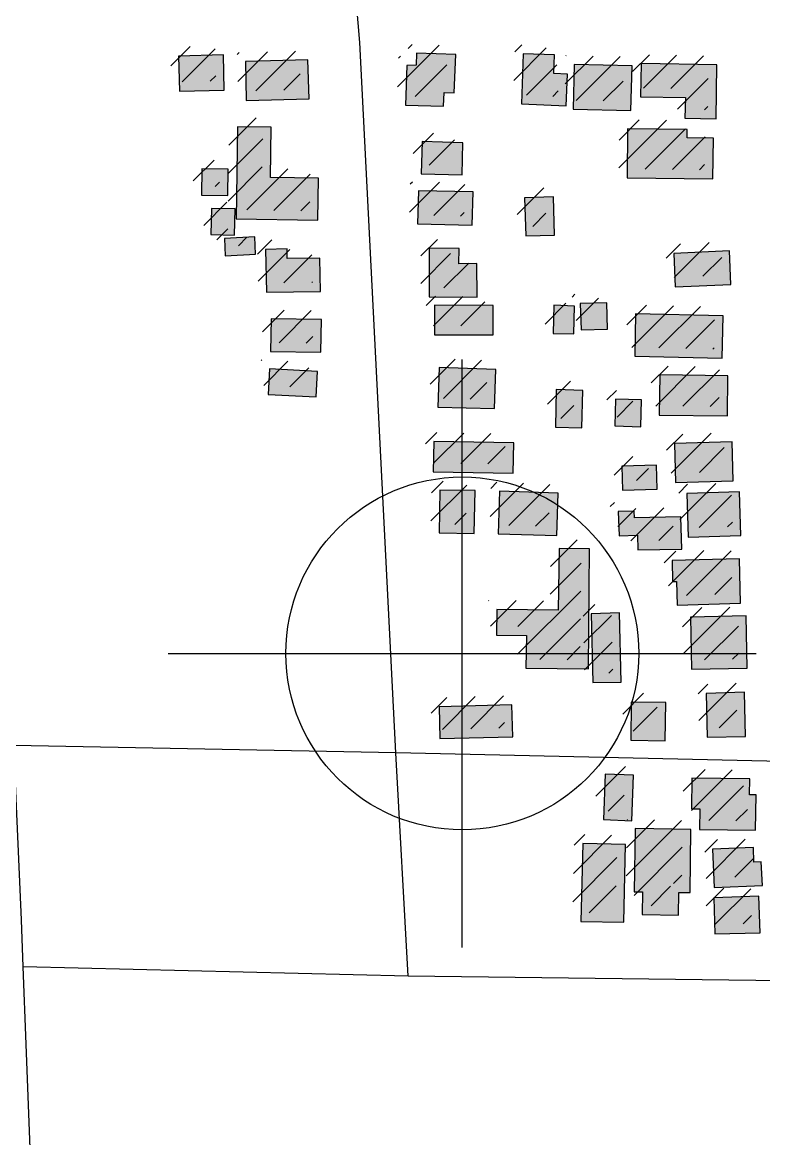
# Model space of a CAD drawing. Extents: x 6576311 to 6728256, y 2029764 to 2237541.
# Drawn here: x 6668462 to 6669067, y 2175469 to 2176380 of the extents above; entities that cross this region are included whole.
import ezdxf

# ---------------------------------------------------------------- set-up
doc = ezdxf.new("R2010")
doc.units = 21
doc.layers.add('BUILDINGS', color=9, linetype='Continuous')
doc.layers.add('CL_LOCAL', color=4, linetype='Continuous')

msp = doc.modelspace()

# ---------------------------------------------------------------- hatches: boundary and pattern name
at = {"layer": 'BUILDINGS_HATCH'}
for points in [[(6668626.26, 2176353.74), (6668589.67, 2176352.86), (6668590.36, 2176324.09), (6668626.94, 2176324.97)], [(6668806.49, 2176323.17), (6668814.72, 2176322.84), (6668816.01, 2176354.17), (6668783.95, 2176355.13), (6668783.71, 2176345.29), (6668776.05, 2176345.26), (6668774.77, 2176312.84), (6668805.97, 2176311.88)], [(6668906.09, 2176312.29), (6668907.12, 2176338.16), (6668896.06, 2176338.48), (6668896.56, 2176353.77), (6668871.03, 2176354.76), (6668869.5, 2176313.96)], [(6668696.18, 2176317.98), (6668695.2, 2176349.66), (6668644.15, 2176348.35), (6668644.85, 2176316.67)], [(6668912.48, 2176345.83), (6668911.78, 2176309.4), (6668958.86, 2176308.51), (6668959.85, 2176344.93)], [(6669002.85, 2176302.14), (6669028.38, 2176301.51), (6669029.05, 2176345.58), (6668967.21, 2176346.78), (6668966.76, 2176319.47), (6669003.35, 2176318.89)], [(6668703.4, 2176218.94), (6668703.82, 2176253.18), (6668664.68, 2176253.75), (6668665.36, 2176294.9), (6668637.84, 2176295.15), (6668636.74, 2176220.12)], [(6668955.69, 2176253.5), (6669025.75, 2176252.7), (6669026.18, 2176285.84), (6669004.91, 2176286.12), (6669004.88, 2176293.04), (6668956.09, 2176293.56)], [(6668821.24, 2176255.85), (6668821.69, 2176282.08), (6668788.5, 2176283.03), (6668787.76, 2176256.81)], [(6668630.05, 2176260.52), (6668608.77, 2176260.8), (6668608.29, 2176239.31), (6668629.85, 2176239.03)], [(6668785.55, 2176242.96), (6668784.81, 2176216), (6668829.35, 2176214.73), (6668830.09, 2176242.05)], [(6668895.62, 2176237.95), (6668872.08, 2176237.13), (6668873.06, 2176206.17), (6668896.6, 2176206.64)], [(6668616.09, 2176207.29), (6668635.38, 2176206.64), (6668635.85, 2176228.13), (6668616.57, 2176228.42)], [(6668651.83, 2176205.25), (6668627.16, 2176204.06), (6668627.79, 2176189.86), (6668652.46, 2176191.05)], [(6668661.38, 2176160.13), (6668705.62, 2176160.68), (6668704.94, 2176187.99), (6668678.28, 2176187.52), (6668678.25, 2176195.53), (6668660.67, 2176195.09)], [(6668794.14, 2176156.31), (6668833.28, 2176156.11), (6668833.17, 2176183.43), (6668818.42, 2176183.37), (6668818.65, 2176195.75), (6668794.26, 2176196.01)], [(6668993.95, 2176191.74), (6668994.92, 2176164.43), (6669040.57, 2176166.44), (6669039.33, 2176193.75)], [(6668798.52, 2176125.37), (6668846.46, 2176125.21), (6668846.36, 2176149.25), (6668798.42, 2176149.41)], [(6668912.25, 2176126.21), (6668912.73, 2176148.79), (6668895.99, 2176149.45), (6668895.52, 2176126.51)], [(6668939.1, 2176151.45), (6668917.54, 2176151), (6668918.2, 2176129.51), (6668939.75, 2176129.97)], [(6668664.7, 2176111.71), (6668705.83, 2176111.15), (6668706.29, 2176137.74), (6668665.16, 2176138.3)], [(6668961.97, 2176107.84), (6669033.45, 2176106.32), (6669034.16, 2176140.92), (6668962.67, 2176142.45)], [(6668848.56, 2176097.17), (6668802.32, 2176098.8), (6668801.32, 2176066.39), (6668847.56, 2176065.12)], [(6668663.91, 2176097.5), (6668662.86, 2176076.74), (6668702.01, 2176074.71), (6668703.06, 2176095.48)], [(6669037.62, 2176059.36), (6669038.05, 2176091.77), (6668982.45, 2176092.63), (6668982.02, 2176059.85)], [(6668918.81, 2176049.39), (6668919.54, 2176079.99), (6668897.98, 2176080.63), (6668897.26, 2176050.03)], [(6668945.75, 2176050.96), (6668967.03, 2176050.32), (6668967.51, 2176072.18), (6668946.23, 2176072.82)], [(6668863.27, 2176037.14), (6668798.03, 2176038.33), (6668797.57, 2176013.56), (6668862.81, 2176012.37)], [(6669042.38, 2176006.2), (6669041.39, 2176037.88), (6668994.32, 2176036.6), (6668995.3, 2176004.91)], [(6668951.93, 2175998.54), (6668980.29, 2175999.39), (6668979.64, 2176019.05), (6668951.56, 2176018.21)], [(6668831.67, 2175998.41), (6668803.02, 2175998.65), (6668802.31, 2175963.68), (6668830.96, 2175963.07)], [(6668898.47, 2175961.53), (6668899.47, 2175996.14), (6668851.52, 2175997.76), (6668850.53, 2175962.79)], [(6669047.52, 2175997.12), (6669004.41, 2175995.85), (6669005.7, 2175960.16), (6669048.52, 2175961.43)], [(6669000.35, 2175950.3), (6668999.67, 2175976.89), (6668961.67, 2175976), (6668961.64, 2175981.46), (6668948.6, 2175981.05), (6668949.25, 2175961.38), (6668964.28, 2175961.81), (6668964.61, 2175949.79)], [(6668849.37, 2175901.24), (6668849.18, 2175880.11), (6668873.57, 2175879.85), (6668873.11, 2175853.26), (6668924.17, 2175852.74), (6668925.18, 2175950.72), (6668900.22, 2175950.98), (6668899.58, 2175900.72)], [(6668992.44, 2175941.17), (6668992.8, 2175924.05), (6668996.2, 2175924.06), (6668996.57, 2175904.76), (6669048.46, 2175906.44), (6669047.46, 2175942.49)], [(6668949.51, 2175898.38), (6668926.54, 2175897.55), (6668927.91, 2175841.47), (6668950.88, 2175841.93)], [(6669008.41, 2175852.37), (6669053.79, 2175853.28), (6669053.05, 2175895.89), (6669007.38, 2175894.97)], [(6669052.32, 2175797.55), (6669051.6, 2175833.61), (6669020.41, 2175832.75), (6669021.12, 2175797.06)], [(6668986.82, 2175794), (6668987.25, 2175825.33), (6668959.17, 2175825.57), (6668958.73, 2175794.62)], [(6668862.57, 2175797.13), (6668861.61, 2175823.35), (6668802.34, 2175821.64), (6668803.01, 2175795.79)], [(6668959.57, 2175728.7), (6668961.12, 2175765.85), (6668937.86, 2175766.85), (6668936.6, 2175729.69)], [(6669008.32, 2175738.37), (6669015.13, 2175738.4), (6669014.91, 2175721.64), (6669060.58, 2175721.11), (6669061.03, 2175749.88), (6669055.64, 2175749.86), (6669055.87, 2175762.97), (6669008.5, 2175763.5)], [(6668997.62, 2175651.65), (6668998.11, 2175670.22), (6669007.19, 2175670.26), (6669007.82, 2175721.61), (6668962.44, 2175722.52), (6668961.52, 2175670.8), (6668968.33, 2175670.83), (6668968.12, 2175652.25)], [(6668953.11, 2175646), (6668954.55, 2175709.37), (6668919.66, 2175710.32), (6668917.94, 2175646.58)], [(6669026.74, 2175674.35), (6669066.16, 2175675.97), (6669065.23, 2175695.27), (6669059.27, 2175694.88), (6669058.94, 2175706.9), (6669025.48, 2175705.66)], [(6669027.47, 2175636.47), (6669064.34, 2175637.35), (6669063.36, 2175667.22), (6669026.49, 2175665.97)]]:
    msp.add_hatch(color=251, dxfattribs=at).paths.add_polyline_path(points)
at = {"layer": 'BUILDINGS_SHADOW'}
h = msp.add_hatch(dxfattribs=at)
h.set_pattern_fill('ANSI31', scale=5)
h.paths.add_polyline_path([(6668799.74, 2176330.55), (6668807.97, 2176330.22), (6668809.26, 2176361.55), (6668777.2, 2176362.51), (6668776.96, 2176352.67), (6668769.3, 2176352.64), (6668768.02, 2176320.22), (6668799.22, 2176319.26)])
h = msp.add_hatch(dxfattribs=at)
h.set_pattern_fill('ANSI31', scale=5)
h.paths.add_polyline_path([(6668899.34, 2176319.67), (6668900.37, 2176345.54), (6668889.31, 2176345.85), (6668889.81, 2176361.15), (6668864.28, 2176362.14), (6668862.75, 2176321.34)])
h = msp.add_hatch(dxfattribs=at)
h.set_pattern_fill('ANSI31', scale=5)
h.paths.add_polyline_path([(6668619.51, 2176361.12), (6668582.92, 2176360.24), (6668583.61, 2176331.47), (6668620.19, 2176332.35)])
h = msp.add_hatch(dxfattribs=at)
h.set_pattern_fill('ANSI31', scale=5)
h.paths.add_polyline_path([(6668689.43, 2176325.36), (6668688.45, 2176357.04), (6668637.4, 2176355.73), (6668638.1, 2176324.05)])
h = msp.add_hatch(dxfattribs=at)
h.set_pattern_fill('ANSI31', scale=5)
h.paths.add_polyline_path([(6668905.73, 2176353.21), (6668905.03, 2176316.78), (6668952.11, 2176315.89), (6668953.1, 2176352.31)])
h = msp.add_hatch(dxfattribs=at)
h.set_pattern_fill('ANSI31', scale=5)
h.paths.add_polyline_path([(6668996.1, 2176309.51), (6669021.63, 2176308.89), (6669022.3, 2176352.96), (6668960.46, 2176354.16), (6668960.01, 2176326.85), (6668996.6, 2176326.27)])
h = msp.add_hatch(dxfattribs=at)
h.set_pattern_fill('ANSI31', scale=5)
h.paths.add_polyline_path([(6668696.65, 2176226.32), (6668697.07, 2176260.56), (6668657.93, 2176261.13), (6668658.61, 2176302.28), (6668631.1, 2176302.53), (6668629.99, 2176227.5)])
h = msp.add_hatch(dxfattribs=at)
h.set_pattern_fill('ANSI31', scale=5)
h.paths.add_polyline_path([(6668948.94, 2176260.88), (6669019, 2176260.08), (6669019.43, 2176293.22), (6668998.16, 2176293.5), (6668998.13, 2176300.42), (6668949.34, 2176300.94)])
h = msp.add_hatch(dxfattribs=at)
h.set_pattern_fill('ANSI31', scale=5)
h.paths.add_polyline_path([(6668814.49, 2176263.23), (6668814.95, 2176289.46), (6668781.76, 2176290.41), (6668781.01, 2176264.19)])
h = msp.add_hatch(dxfattribs=at)
h.set_pattern_fill('ANSI31', scale=5)
h.paths.add_polyline_path([(6668623.3, 2176267.9), (6668602.02, 2176268.18), (6668601.55, 2176246.69), (6668623.1, 2176246.41)])
h = msp.add_hatch(dxfattribs=at)
h.set_pattern_fill('ANSI31', scale=5)
h.paths.add_polyline_path([(6668778.8, 2176250.34), (6668778.06, 2176223.38), (6668822.6, 2176222.11), (6668823.34, 2176249.43)])
h = msp.add_hatch(dxfattribs=at)
h.set_pattern_fill('ANSI31', scale=5)
h.paths.add_polyline_path([(6668888.87, 2176245.33), (6668865.34, 2176244.51), (6668866.31, 2176213.55), (6668889.85, 2176214.01)])
h = msp.add_hatch(dxfattribs=at)
h.set_pattern_fill('ANSI31', scale=5)
h.paths.add_polyline_path([(6668609.34, 2176214.67), (6668628.63, 2176214.02), (6668629.1, 2176235.51), (6668609.82, 2176235.8)])
h = msp.add_hatch(dxfattribs=at)
h.set_pattern_fill('ANSI31', scale=5)
h.paths.add_polyline_path([(6668645.08, 2176212.63), (6668620.41, 2176211.44), (6668621.04, 2176197.24), (6668645.71, 2176198.43)])
h = msp.add_hatch(dxfattribs=at)
h.set_pattern_fill('ANSI31', scale=5)
h.paths.add_polyline_path([(6668654.63, 2176167.51), (6668698.88, 2176168.06), (6668698.19, 2176195.37), (6668671.53, 2176194.9), (6668671.5, 2176202.91), (6668653.92, 2176202.47)])
h = msp.add_hatch(dxfattribs=at)
h.set_pattern_fill('ANSI31', scale=5)
h.paths.add_polyline_path([(6668787.39, 2176163.69), (6668826.53, 2176163.49), (6668826.42, 2176190.81), (6668811.67, 2176190.74), (6668811.9, 2176203.13), (6668787.51, 2176203.39)])
h = msp.add_hatch(dxfattribs=at)
h.set_pattern_fill('ANSI31', scale=5)
h.paths.add_polyline_path([(6668987.2, 2176199.12), (6668988.17, 2176171.81), (6669033.83, 2176173.82), (6669032.58, 2176201.13)])
h = msp.add_hatch(dxfattribs=at)
h.set_pattern_fill('ANSI31', scale=5)
h.paths.add_polyline_path([(6668791.77, 2176132.75), (6668839.71, 2176132.59), (6668839.61, 2176156.63), (6668791.67, 2176156.79)])
h = msp.add_hatch(dxfattribs=at)
h.set_pattern_fill('ANSI31', scale=5)
h.paths.add_polyline_path([(6668905.51, 2176133.59), (6668905.98, 2176156.17), (6668889.24, 2176156.83), (6668888.77, 2176133.89)])
h = msp.add_hatch(dxfattribs=at)
h.set_pattern_fill('ANSI31', scale=5)
h.paths.add_polyline_path([(6668932.35, 2176158.83), (6668910.79, 2176158.38), (6668911.45, 2176136.89), (6668933, 2176137.35)])
h = msp.add_hatch(dxfattribs=at)
h.set_pattern_fill('ANSI31', scale=5)
h.paths.add_polyline_path([(6668657.95, 2176119.09), (6668699.08, 2176118.53), (6668699.54, 2176145.12), (6668658.41, 2176145.68)])
h = msp.add_hatch(dxfattribs=at)
h.set_pattern_fill('ANSI31', scale=5)
h.paths.add_polyline_path([(6668955.22, 2176115.22), (6669026.7, 2176113.7), (6669027.41, 2176148.3), (6668955.93, 2176149.83)])
h = msp.add_hatch(dxfattribs=at)
h.set_pattern_fill('ANSI31', scale=5)
h.paths.add_polyline_path([(6668657.16, 2176104.88), (6668656.11, 2176084.12), (6668695.26, 2176082.09), (6668696.31, 2176102.86)])
h = msp.add_hatch(dxfattribs=at)
h.set_pattern_fill('ANSI31', scale=5)
h.paths.add_polyline_path([(6668841.81, 2176104.55), (6668795.57, 2176106.18), (6668794.57, 2176073.76), (6668840.81, 2176072.5)])
h = msp.add_hatch(dxfattribs=at)
h.set_pattern_fill('ANSI31', scale=5)
h.paths.add_polyline_path([(6669030.87, 2176066.73), (6669031.3, 2176099.15), (6668975.7, 2176100.01), (6668975.27, 2176067.23)])
h = msp.add_hatch(dxfattribs=at)
h.set_pattern_fill('ANSI31', scale=5)
h.paths.add_polyline_path([(6668912.07, 2176056.77), (6668912.79, 2176087.37), (6668891.23, 2176088.01), (6668890.51, 2176057.41)])
h = msp.add_hatch(dxfattribs=at)
h.set_pattern_fill('ANSI31', scale=5)
h.paths.add_polyline_path([(6668939, 2176058.34), (6668960.28, 2176057.7), (6668960.76, 2176079.55), (6668939.48, 2176080.19)])
h = msp.add_hatch(dxfattribs=at)
h.set_pattern_fill('ANSI31', scale=5)
h.paths.add_polyline_path([(6668856.52, 2176044.52), (6668791.28, 2176045.71), (6668790.82, 2176020.94), (6668856.06, 2176019.75)])
h = msp.add_hatch(dxfattribs=at)
h.set_pattern_fill('ANSI31', scale=5)
h.paths.add_polyline_path([(6669035.63, 2176013.58), (6669034.64, 2176045.26), (6668987.57, 2176043.97), (6668988.55, 2176012.29)])
h = msp.add_hatch(dxfattribs=at)
h.set_pattern_fill('ANSI31', scale=5)
h.paths.add_polyline_path([(6668945.18, 2176005.92), (6668973.54, 2176006.77), (6668972.89, 2176026.43), (6668944.81, 2176025.59)])
h = msp.add_hatch(dxfattribs=at)
h.set_pattern_fill('ANSI31', scale=5)
h.paths.add_polyline_path([(6668824.92, 2176005.78), (6668796.27, 2176006.03), (6668795.56, 2175971.06), (6668824.21, 2175970.45)])
h = msp.add_hatch(dxfattribs=at)
h.set_pattern_fill('ANSI31', scale=5)
h.paths.add_polyline_path([(6668891.73, 2175968.91), (6668892.72, 2176003.52), (6668844.77, 2176005.14), (6668843.79, 2175970.17)])
h = msp.add_hatch(dxfattribs=at)
h.set_pattern_fill('ANSI31', scale=5)
h.paths.add_polyline_path([(6669040.77, 2176004.5), (6668997.66, 2176003.23), (6668998.95, 2175967.54), (6669041.77, 2175968.81)])
h = msp.add_hatch(dxfattribs=at)
h.set_pattern_fill('ANSI31', scale=5)
h.paths.add_polyline_path([(6668993.6, 2175957.68), (6668992.92, 2175984.27), (6668954.92, 2175983.38), (6668954.89, 2175988.84), (6668941.85, 2175988.42), (6668942.5, 2175968.76), (6668957.53, 2175969.19), (6668957.86, 2175957.17)])
h = msp.add_hatch(dxfattribs=at)
h.set_pattern_fill('ANSI31', scale=5)
h.paths.add_polyline_path([(6668842.62, 2175908.62), (6668842.43, 2175887.49), (6668866.82, 2175887.23), (6668866.36, 2175860.64), (6668917.42, 2175860.12), (6668918.43, 2175958.1), (6668893.47, 2175958.36), (6668892.83, 2175908.1)])
h = msp.add_hatch(dxfattribs=at)
h.set_pattern_fill('ANSI31', scale=5)
h.paths.add_polyline_path([(6668985.69, 2175948.54), (6668986.05, 2175931.43), (6668989.45, 2175931.44), (6668989.82, 2175912.14), (6669041.72, 2175913.81), (6669040.71, 2175949.87)])
h = msp.add_hatch(dxfattribs=at)
h.set_pattern_fill('ANSI31', scale=5)
h.paths.add_polyline_path([(6668942.76, 2175905.75), (6668919.79, 2175904.93), (6668921.16, 2175848.85), (6668944.13, 2175849.31)])
h = msp.add_hatch(dxfattribs=at)
h.set_pattern_fill('ANSI31', scale=5)
h.paths.add_polyline_path([(6669001.66, 2175859.75), (6669047.04, 2175860.66), (6669046.3, 2175903.27), (6669000.64, 2175902.35)])
h = msp.add_hatch(dxfattribs=at)
h.set_pattern_fill('ANSI31', scale=5)
h.paths.add_polyline_path([(6669045.57, 2175804.93), (6669044.86, 2175840.99), (6669013.66, 2175840.13), (6669014.37, 2175804.44)])
h = msp.add_hatch(dxfattribs=at)
h.set_pattern_fill('ANSI31', scale=5)
h.paths.add_polyline_path([(6668855.82, 2175804.51), (6668854.86, 2175830.73), (6668795.59, 2175829.02), (6668796.26, 2175803.17)])
h = msp.add_hatch(dxfattribs=at)
h.set_pattern_fill('ANSI31', scale=5)
h.paths.add_polyline_path([(6668980.07, 2175801.38), (6668980.5, 2175832.71), (6668952.42, 2175832.95), (6668951.98, 2175801.99)])
h = msp.add_hatch(dxfattribs=at)
h.set_pattern_fill('ANSI31', scale=5)
h.paths.add_polyline_path([(6668952.83, 2175736.08), (6668954.37, 2175773.23), (6668931.11, 2175774.23), (6668929.85, 2175737.07)])
h = msp.add_hatch(dxfattribs=at)
h.set_pattern_fill('ANSI31', scale=5)
h.paths.add_polyline_path([(6669001.57, 2175745.75), (6669008.38, 2175745.78), (6669008.17, 2175729.02), (6669053.83, 2175728.49), (6669054.28, 2175757.26), (6669048.89, 2175757.24), (6669049.12, 2175770.35), (6669001.75, 2175770.88)])
h = msp.add_hatch(dxfattribs=at)
h.set_pattern_fill('ANSI31', scale=5)
h.paths.add_polyline_path([(6668990.87, 2175659.02), (6668991.36, 2175677.6), (6669000.44, 2175677.64), (6669001.07, 2175728.99), (6668955.69, 2175729.9), (6668954.77, 2175678.18), (6668961.58, 2175678.2), (6668961.37, 2175659.63)])
h = msp.add_hatch(dxfattribs=at)
h.set_pattern_fill('ANSI31', scale=5)
h.paths.add_polyline_path([(6668946.36, 2175653.38), (6668947.8, 2175716.75), (6668912.91, 2175717.7), (6668911.19, 2175653.96)])
h = msp.add_hatch(dxfattribs=at)
h.set_pattern_fill('ANSI31', scale=5)
h.paths.add_polyline_path([(6669019.99, 2175681.73), (6669059.41, 2175683.35), (6669058.48, 2175702.65), (6669052.52, 2175702.26), (6669052.19, 2175714.27), (6669018.73, 2175713.04)])
h = msp.add_hatch(dxfattribs=at)
h.set_pattern_fill('ANSI31', scale=5)
h.paths.add_polyline_path([(6669020.72, 2175643.85), (6669057.59, 2175644.73), (6669056.61, 2175674.59), (6669019.74, 2175673.35)])

# ---------------------------------------------------------------- linework, layer by layer
at = {"layer": 'BUILDINGS'}
for points in [[(6668626.26, 2176353.74), (6668589.67, 2176352.86), (6668590.36, 2176324.09), (6668626.94, 2176324.97), (6668626.26, 2176353.74)], [(6668806.49, 2176323.17), (6668814.72, 2176322.84), (6668816.01, 2176354.17), (6668783.95, 2176355.13), (6668783.71, 2176345.29), (6668776.05, 2176345.26), (6668774.77, 2176312.84), (6668805.97, 2176311.88), (6668806.49, 2176323.17)], [(6668906.09, 2176312.29), (6668907.12, 2176338.16), (6668896.06, 2176338.48), (6668896.56, 2176353.77), (6668871.03, 2176354.76), (6668869.5, 2176313.96), (6668906.09, 2176312.29)], [(6668696.18, 2176317.98), (6668695.2, 2176349.66), (6668644.15, 2176348.35), (6668644.85, 2176316.67), (6668696.18, 2176317.98)], [(6668912.48, 2176345.83), (6668911.78, 2176309.4), (6668958.86, 2176308.51), (6668959.85, 2176344.93), (6668912.48, 2176345.83)], [(6669002.85, 2176302.14), (6669028.38, 2176301.51), (6669029.05, 2176345.58), (6668967.21, 2176346.78), (6668966.76, 2176319.47), (6669003.35, 2176318.89), (6669002.85, 2176302.14)], [(6668703.4, 2176218.94), (6668703.82, 2176253.18), (6668664.68, 2176253.75), (6668665.36, 2176294.9), (6668637.84, 2176295.15), (6668636.74, 2176220.12), (6668703.4, 2176218.94)], [(6668955.69, 2176253.5), (6669025.75, 2176252.7), (6669026.18, 2176285.84), (6669004.91, 2176286.12), (6669004.88, 2176293.04), (6668956.09, 2176293.56), (6668955.69, 2176253.5)], [(6668821.24, 2176255.85), (6668821.69, 2176282.08), (6668788.5, 2176283.03), (6668787.76, 2176256.81), (6668821.24, 2176255.85)], [(6668630.05, 2176260.52), (6668608.77, 2176260.8), (6668608.29, 2176239.31), (6668629.85, 2176239.03), (6668630.05, 2176260.52)], [(6668785.55, 2176242.96), (6668784.81, 2176216), (6668829.35, 2176214.73), (6668830.09, 2176242.05), (6668785.55, 2176242.96)], [(6668895.62, 2176237.95), (6668872.08, 2176237.13), (6668873.06, 2176206.17), (6668896.6, 2176206.64), (6668895.62, 2176237.95)], [(6668616.09, 2176207.29), (6668635.38, 2176206.64), (6668635.85, 2176228.13), (6668616.57, 2176228.42), (6668616.09, 2176207.29)], [(6668651.83, 2176205.25), (6668627.16, 2176204.06), (6668627.79, 2176189.86), (6668652.46, 2176191.05), (6668651.83, 2176205.25)], [(6668661.38, 2176160.13), (6668705.62, 2176160.68), (6668704.94, 2176187.99), (6668678.28, 2176187.52), (6668678.25, 2176195.53), (6668660.67, 2176195.09), (6668661.38, 2176160.13)], [(6668794.14, 2176156.31), (6668833.28, 2176156.11), (6668833.17, 2176183.43), (6668818.42, 2176183.37), (6668818.65, 2176195.75), (6668794.26, 2176196.01), (6668794.14, 2176156.31)], [(6668993.95, 2176191.74), (6668994.92, 2176164.43), (6669040.57, 2176166.44), (6669039.33, 2176193.75), (6668993.95, 2176191.74)], [(6668798.52, 2176125.37), (6668846.46, 2176125.21), (6668846.36, 2176149.25), (6668798.42, 2176149.41), (6668798.52, 2176125.37)], [(6668912.25, 2176126.21), (6668912.73, 2176148.79), (6668895.99, 2176149.45), (6668895.52, 2176126.51), (6668912.25, 2176126.21)], [(6668939.1, 2176151.45), (6668917.54, 2176151), (6668918.2, 2176129.51), (6668939.75, 2176129.97), (6668939.1, 2176151.45)], [(6668664.7, 2176111.71), (6668705.83, 2176111.15), (6668706.29, 2176137.74), (6668665.16, 2176138.3), (6668664.7, 2176111.71)], [(6668961.97, 2176107.84), (6669033.45, 2176106.32), (6669034.16, 2176140.92), (6668962.67, 2176142.45), (6668961.97, 2176107.84)], [(6668848.56, 2176097.17), (6668802.32, 2176098.8), (6668801.32, 2176066.39), (6668847.56, 2176065.12), (6668848.56, 2176097.17)], [(6668663.91, 2176097.5), (6668662.86, 2176076.74), (6668702.01, 2176074.71), (6668703.06, 2176095.48), (6668663.91, 2176097.5)], [(6669037.62, 2176059.36), (6669038.05, 2176091.77), (6668982.45, 2176092.63), (6668982.02, 2176059.85), (6669037.62, 2176059.36)], [(6668918.81, 2176049.39), (6668919.54, 2176079.99), (6668897.98, 2176080.63), (6668897.26, 2176050.03), (6668918.81, 2176049.39)], [(6668945.75, 2176050.96), (6668967.03, 2176050.32), (6668967.51, 2176072.18), (6668946.23, 2176072.82), (6668945.75, 2176050.96)], [(6668863.27, 2176037.14), (6668798.03, 2176038.33), (6668797.57, 2176013.56), (6668862.81, 2176012.37), (6668863.27, 2176037.14)], [(6669042.38, 2176006.2), (6669041.39, 2176037.88), (6668994.32, 2176036.6), (6668995.3, 2176004.91), (6669042.38, 2176006.2)], [(6668951.93, 2175998.54), (6668980.29, 2175999.39), (6668979.64, 2176019.05), (6668951.56, 2176018.21), (6668951.93, 2175998.54)], [(6668831.67, 2175998.41), (6668803.02, 2175998.65), (6668802.31, 2175963.68), (6668830.96, 2175963.07), (6668831.67, 2175998.41)], [(6668898.47, 2175961.53), (6668899.47, 2175996.14), (6668851.52, 2175997.76), (6668850.53, 2175962.79), (6668898.47, 2175961.53)], [(6669047.52, 2175997.12), (6669004.41, 2175995.85), (6669005.7, 2175960.16), (6669048.52, 2175961.43), (6669047.52, 2175997.12)], [(6669000.35, 2175950.3), (6668999.67, 2175976.89), (6668961.67, 2175976), (6668961.64, 2175981.46), (6668948.6, 2175981.05), (6668949.25, 2175961.38), (6668964.28, 2175961.81), (6668964.61, 2175949.79), (6669000.35, 2175950.3)], [(6668849.37, 2175901.24), (6668849.18, 2175880.11), (6668873.57, 2175879.85), (6668873.11, 2175853.26), (6668924.17, 2175852.74), (6668925.18, 2175950.72), (6668900.22, 2175950.98), (6668899.58, 2175900.72), (6668849.37, 2175901.24)], [(6668992.44, 2175941.17), (6668992.8, 2175924.05), (6668996.2, 2175924.06), (6668996.57, 2175904.76), (6669048.46, 2175906.44), (6669047.46, 2175942.49), (6668992.44, 2175941.17)], [(6668949.51, 2175898.38), (6668926.54, 2175897.55), (6668927.91, 2175841.47), (6668950.88, 2175841.93), (6668949.51, 2175898.38)], [(6669008.41, 2175852.37), (6669053.79, 2175853.28), (6669053.05, 2175895.89), (6669007.38, 2175894.97), (6669008.41, 2175852.37)], [(6669052.32, 2175797.55), (6669051.6, 2175833.61), (6669020.41, 2175832.75), (6669021.12, 2175797.06), (6669052.32, 2175797.55)], [(6668986.82, 2175794), (6668987.25, 2175825.33), (6668959.17, 2175825.57), (6668958.73, 2175794.62), (6668986.82, 2175794)], [(6668862.57, 2175797.13), (6668861.61, 2175823.35), (6668802.34, 2175821.64), (6668803.01, 2175795.79), (6668862.57, 2175797.13)], [(6668959.57, 2175728.7), (6668961.12, 2175765.85), (6668937.86, 2175766.85), (6668936.6, 2175729.69), (6668959.57, 2175728.7)], [(6669008.32, 2175738.37), (6669015.13, 2175738.4), (6669014.91, 2175721.64), (6669060.58, 2175721.11), (6669061.03, 2175749.88), (6669055.64, 2175749.86), (6669055.87, 2175762.97), (6669008.5, 2175763.5), (6669008.32, 2175738.37)], [(6668997.62, 2175651.65), (6668998.11, 2175670.22), (6669007.19, 2175670.26), (6669007.82, 2175721.61), (6668962.44, 2175722.52), (6668961.52, 2175670.8), (6668968.33, 2175670.83), (6668968.12, 2175652.25), (6668997.62, 2175651.65)], [(6668953.11, 2175646), (6668954.55, 2175709.37), (6668919.66, 2175710.32), (6668917.94, 2175646.58), (6668953.11, 2175646)], [(6669026.74, 2175674.35), (6669066.16, 2175675.97), (6669065.23, 2175695.27), (6669059.27, 2175694.88), (6669058.94, 2175706.9), (6669025.48, 2175705.66), (6669026.74, 2175674.35)], [(6669027.47, 2175636.47), (6669064.34, 2175637.35), (6669063.36, 2175667.22), (6669026.49, 2175665.97), (6669027.47, 2175636.47)]]:
    msp.add_lwpolyline(points, close=True, dxfattribs=at)
at = {"layer": 'CL_LOCAL'}
for points in [[(6668777.01, 2175602), (6668766.92, 2175784.17), (6668737.51, 2176363.97), (6668734.88, 2176395.93), (6668734.9, 2176426.89), (6668713.13, 2177277.18), (6668681.45, 2177686.12), (6668680.87, 2177703.93), (6668680.67, 2177731.35), (6668681.3, 2177784.35), (6668682.8, 2177813.02), (6668683.56, 2177827.22), (6668684.64, 2177859.42), (6668686.86, 2177933.48), (6668688.65, 2177993.4), (6668690.48, 2178052.73), (6668695.94, 2178539.99)], [(6668539.95, 2173726.2), (6668534.24, 2173891.93), (6668519.47, 2174143.93), (6668524.01, 2174190.2), (6668505.56, 2174454.07), (6668502.94, 2174490.66), (6668502.61, 2174542.45), (6668502.16, 2174643.36), (6668492.48, 2174878.16), (6668480.89, 2175136.52), (6668473.31, 2175335.41), (6668470.39, 2175411.81), (6668465.24, 2175546.33), (6668462.82, 2175609.65), (6668461.41, 2175648.03), (6668455.15, 2175790.3), (6668447.38, 2175940.25), (6668444.33, 2175998.51), (6668431.45, 2176226.27), (6668423.76, 2176364.23), (6668422.87, 2176380.03), (6668421.36, 2176407.23)], [(6670705.54, 2175744.73), (6670691.97, 2175740.48), (6670682.31, 2175738.8), (6670676.41, 2175737.76), (6670663.48, 2175736.94), (6670596.37, 2175737.49), (6670084.75, 2175741.75), (6669759.67, 2175748.98), (6669437.79, 2175756.19), (6669093.96, 2175776.93), (6668766.92, 2175784.17), (6668455.15, 2175790.3)], [(6670509.97, 2175577.02), (6670312.09, 2175560.93), (6670084.68, 2175576.8), (6669765.74, 2175585.55), (6669444.15, 2175591.48), (6669104.38, 2175597.75), (6668777.01, 2175602), (6668462.82, 2175609.65)]]:
    msp.add_lwpolyline(points, dxfattribs=at)
at = {"layer": 'IMG_ALIGN_FAR'}
for p, q in [((6668821.24, 2175625.31, 45.41), (6668821.24, 2176105.31, 45.41)), ((6668581.24, 2175865.31, 45.41), (6669061.24, 2175865.31, 45.41))]:
    msp.add_line(p, q, dxfattribs=at)
msp.add_circle((6668821.24, 2175865.31, 45.41), 144, dxfattribs=at)

doc.saveas('drawing.dxf')
